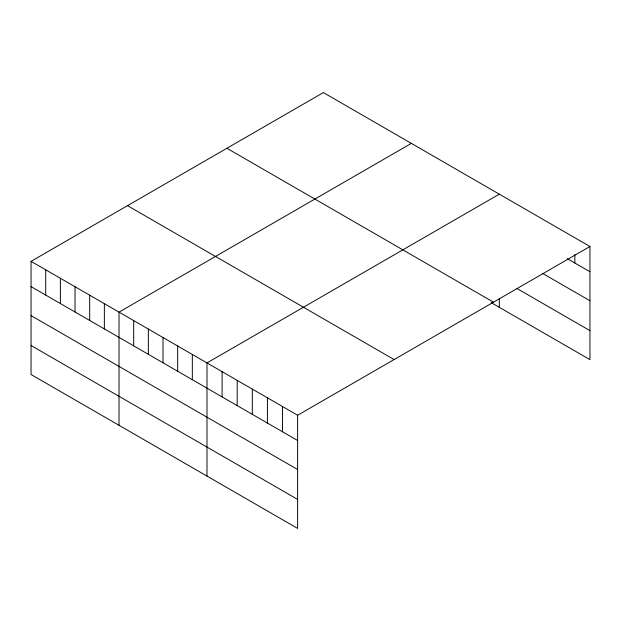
<?xml version="1.0" encoding="UTF-8"?>
<svg xmlns="http://www.w3.org/2000/svg" width="621" height="621" viewBox="0 0 621 621"><rect width="100%" height="100%" fill="white"/><g stroke="black" fill="none" stroke-linecap="round" stroke-linejoin="round"><path stroke-width="0.93" d="M589.95 246.49L297.63 415.255L297.63 528.417L31.05 374.51L31.05 261.348L323.37 92.583L589.95 246.49L589.95 359.652L491.172 302.621M411.343 143.373L119.022 312.138L119.022 425.3M499.315 194.156L206.987 362.928L206.987 476.09M567.291 258.654L589.95 271.734M542.956 273.613L589.95 300.75M516.936 288.486L589.95 330.636M226.906 148.272L493.485 302.179M127.515 205.66L394.094 359.567M31.05 261.348L297.63 415.255M31.05 286.599L297.63 440.506M31.05 315.615L297.63 469.523M31.05 345.501L297.63 499.408M574.844 254.602L574.844 263.017M499.315 298.616L499.315 307.317M282.524 406.538L282.524 431.789M267.418 397.813L267.418 423.064M252.312 389.095L252.312 414.347M237.206 380.37L237.206 405.622M222.101 371.653L222.101 396.904M192.331 354.467L192.331 379.718M177.668 345.998L177.668 371.249M163.005 337.537L163.005 362.788M148.341 329.068L148.341 354.319M133.686 320.607L133.686 345.858M104.359 303.677L104.359 328.928M89.696 295.208L89.696 320.459M75.032 286.747L75.032 311.998M60.377 278.278L60.377 303.529M45.713 269.817L45.713 295.068"/></g></svg>
